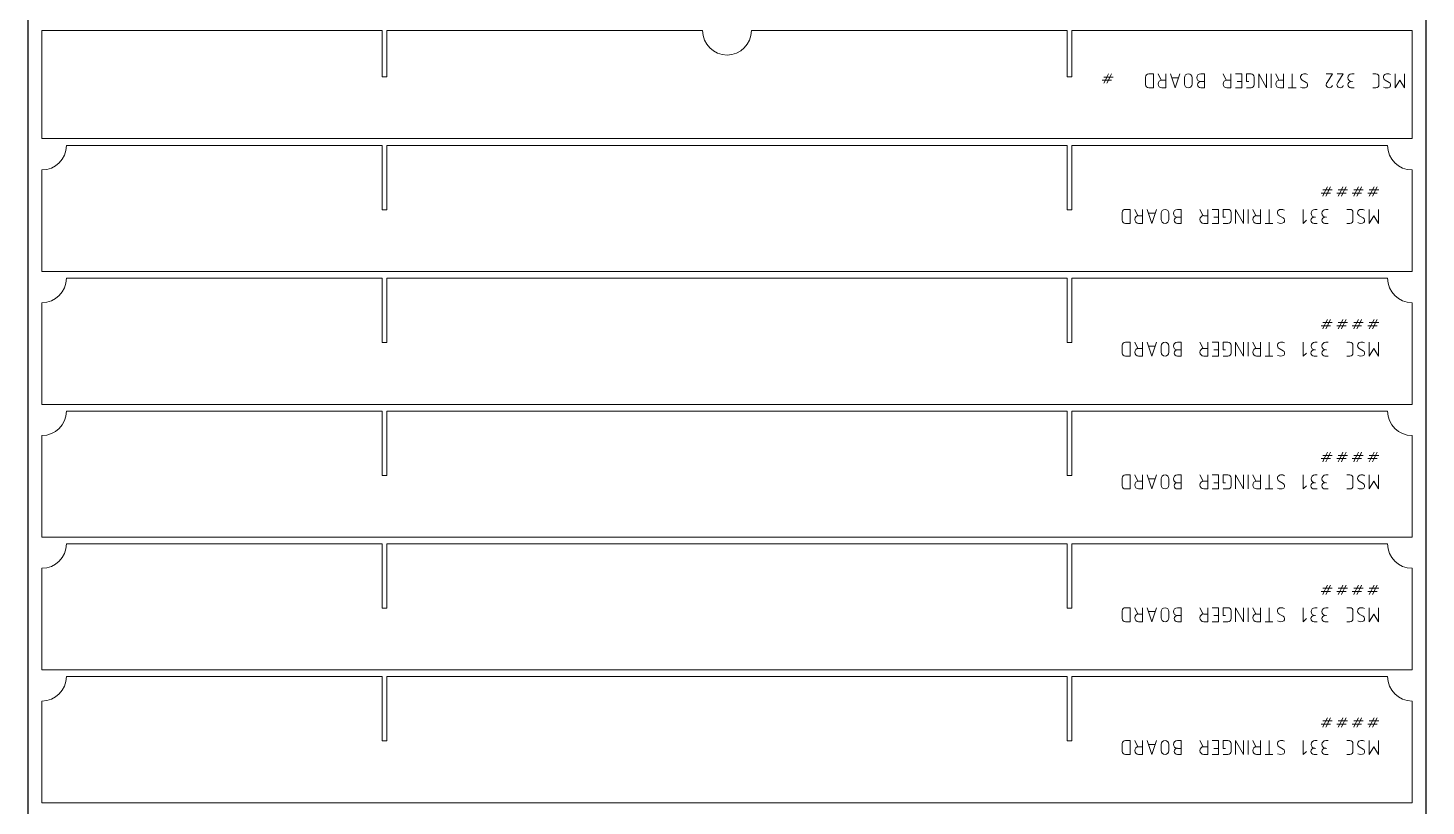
# Model space of a CAD drawing. Header units: millimetres. Extents: x 352 to 5752, y 371 to 2371.
# Drawn here: x 1452 to 2452, y 854 to 1411 of the extents above; entities that cross this region are included whole.
import ezdxf

# ---------------------------------------------------------------- set-up
doc = ezdxf.new("R2010")
doc.units = ezdxf.units.MM
doc.layers.add('IV_MARK_SURFACE', color=2, linetype='Continuous', lineweight=5)
doc.layers.add('IV_OUTER_PROFILE', color=7, linetype='Continuous', lineweight=5)

msp = doc.modelspace()

# ---------------------------------------------------------------- linework, layer by layer
msp.add_lwpolyline([(1452.5, 371.2), (2452.5, 371.2), (2452.5, 2371.2), (1452.5, 2371.2)], close=True)
at = {"layer": 'IV_MARK_SURFACE'}
for p, q in [((2223.1, 1373.2), (2220.9, 1373.2)), ((2222, 1375.4), (2224.2, 1375.4)), ((2222, 1371), (2223.1, 1373.2)), ((2223.1, 1373.2), (2224.2, 1375.4)), ((2225.3, 1373.2), (2223.1, 1373.2)), ((2224.2, 1375.4), (2225.3, 1377.6)), ((2224.2, 1375.4), (2226.4, 1375.4)), ((2225.3, 1373.2), (2224.2, 1371)), ((2226.4, 1375.4), (2225.3, 1373.2)), ((2227.5, 1373.2), (2225.3, 1373.2)), ((2227.5, 1377.6), (2226.4, 1375.4)), ((2226.4, 1375.4), (2228.6, 1375.4)), ((2251.9, 1375.4), (2251.9, 1369.9)), ((2257.5, 1377.6), (2254.1, 1377.6)), ((2257.5, 1367.7), (2257.5, 1377.6)), ((2263, 1373.2), (2260.8, 1377.6)), ((2263.6, 1373.2), (2266.3, 1373.2)), ((2266.3, 1377.6), (2266.3, 1373.2)), ((2266.3, 1373.2), (2266.3, 1367.7)), ((2269.7, 1377.6), (2273, 1367.7)), ((2275.2, 1374.9), (2270.8, 1374.9)), ((2273, 1367.7), (2276.3, 1377.6)), ((2279.6, 1374.9), (2279.6, 1370.4)), ((2285.2, 1370.4), (2285.2, 1374.9)), ((2291.3, 1377.6), (2294.1, 1377.6)), ((2291.3, 1372.1), (2294.1, 1372.1)), ((2294.1, 1377.6), (2294.1, 1372.1)), ((2294.1, 1372.1), (2294.1, 1367.7)), ((2309.6, 1373.2), (2307.4, 1377.6)), ((2310.1, 1373.2), (2312.9, 1373.2)), ((2312.9, 1377.6), (2312.9, 1373.2)), ((2312.9, 1373.2), (2312.9, 1367.7)), ((2316.2, 1377.6), (2320.7, 1377.6)), ((2320.7, 1372.1), (2317.3, 1372.1)), ((2320.7, 1377.6), (2320.7, 1372.1)), ((2320.7, 1372.1), (2320.7, 1367.7)), ((2327.3, 1377.6), (2324, 1377.6)), ((2324, 1377.6), (2324, 1372.1)), ((2324, 1372.1), (2325.7, 1372.1)), ((2329.5, 1369.9), (2329.5, 1375.4)), ((2338.4, 1367.7), (2332.9, 1377.6)), ((2332.9, 1377.6), (2332.9, 1367.7)), ((2338.4, 1377.6), (2338.4, 1367.7)), ((2341.7, 1377.6), (2341.7, 1367.7)), ((2347.3, 1373.2), (2345.1, 1377.6)), ((2347.8, 1373.2), (2350.6, 1373.2)), ((2350.6, 1377.6), (2350.6, 1373.2)), ((2350.6, 1373.2), (2350.6, 1367.7)), ((2356.7, 1377.6), (2356.7, 1367.7)), ((2363.9, 1373.2), (2366.7, 1371.6)), ((2381.1, 1377.6), (2385.5, 1377.6)), ((2385.5, 1377.6), (2381.7, 1371.6)), ((2388.9, 1377.6), (2393.3, 1377.6)), ((2393.3, 1377.6), (2389.4, 1371.6)), ((2401.1, 1377.6), (2399.4, 1377.6)), ((2399.4, 1372.1), (2399.9, 1372.1)), ((2414.4, 1377.6), (2416.6, 1377.6)), ((2418.8, 1375.4), (2418.8, 1369.9)), ((2423.2, 1373.2), (2426, 1371.6)), ((2430.4, 1367.7), (2430.4, 1377.6)), ((2433.8, 1373.2), (2430.4, 1367.7)), ((2437.1, 1367.7), (2433.8, 1373.2)), ((2437.1, 1377.6), (2437.1, 1367.7)), ((2254.1, 1367.7), (2257.5, 1367.7)), ((2266.3, 1367.7), (2263.6, 1367.7)), ((2294.1, 1367.7), (2291.3, 1367.7)), ((2312.9, 1367.7), (2310.1, 1367.7)), ((2320.7, 1367.7), (2316.2, 1367.7)), ((2324, 1367.7), (2327.3, 1367.7)), ((2350.6, 1367.7), (2347.8, 1367.7)), ((2356.7, 1367.7), (2353.9, 1367.7)), ((2359.5, 1367.7), (2356.7, 1367.7)), ((2398.8, 1367.7), (2401.1, 1367.7)), ((2416.6, 1367.7), (2414.4, 1367.7)), ((2379.7, 1292.4), (2377.5, 1292.4)), ((2378.6, 1294.7), (2380.8, 1294.7)), ((2378.6, 1290.2), (2379.7, 1292.4)), ((2379.7, 1292.4), (2380.8, 1294.7)), ((2381.9, 1292.4), (2379.7, 1292.4)), ((2380.8, 1294.7), (2381.9, 1296.9)), ((2380.8, 1294.7), (2383, 1294.7)), ((2381.9, 1292.4), (2380.8, 1290.2)), ((2383, 1294.7), (2381.9, 1292.4)), ((2384.2, 1292.4), (2381.9, 1292.4)), ((2384.2, 1296.9), (2383, 1294.7)), ((2383, 1294.7), (2385.3, 1294.7)), ((2390.8, 1292.4), (2388.6, 1292.4)), ((2389.7, 1294.7), (2391.9, 1294.7)), ((2389.7, 1290.2), (2390.8, 1292.4)), ((2390.8, 1292.4), (2391.9, 1294.7)), ((2393, 1292.4), (2390.8, 1292.4)), ((2391.9, 1294.7), (2393, 1296.9)), ((2391.9, 1294.7), (2394.2, 1294.7)), ((2393, 1292.4), (2391.9, 1290.2)), ((2394.2, 1294.7), (2393, 1292.4)), ((2395.3, 1292.4), (2393, 1292.4)), ((2395.3, 1296.9), (2394.2, 1294.7)), ((2394.2, 1294.7), (2396.4, 1294.7)), ((2401.9, 1292.4), (2399.7, 1292.4)), ((2400.8, 1294.7), (2403, 1294.7)), ((2400.8, 1290.2), (2401.9, 1292.4)), ((2401.9, 1292.4), (2403, 1294.7)), ((2404.2, 1292.4), (2401.9, 1292.4)), ((2403, 1294.7), (2404.2, 1296.9)), ((2403, 1294.7), (2405.3, 1294.7)), ((2404.2, 1292.4), (2403, 1290.2)), ((2405.3, 1294.7), (2404.2, 1292.4)), ((2406.4, 1292.4), (2404.2, 1292.4)), ((2406.4, 1296.9), (2405.3, 1294.7)), ((2405.3, 1294.7), (2407.5, 1294.7)), ((2413, 1292.4), (2410.8, 1292.4)), ((2411.9, 1294.7), (2414.2, 1294.7)), ((2411.9, 1290.2), (2413, 1292.4)), ((2413, 1292.4), (2414.2, 1294.7)), ((2415.3, 1292.4), (2413, 1292.4)), ((2414.2, 1294.7), (2415.3, 1296.9)), ((2414.2, 1294.7), (2416.4, 1294.7)), ((2415.3, 1292.4), (2414.2, 1290.2)), ((2416.4, 1294.7), (2415.3, 1292.4)), ((2417.5, 1292.4), (2415.3, 1292.4)), ((2417.5, 1296.9), (2416.4, 1294.7)), ((2416.4, 1294.7), (2418.6, 1294.7)), ((2240.8, 1280.7), (2237.4, 1280.7)), ((2240.8, 1270.7), (2240.8, 1280.7)), ((2246.3, 1276.2), (2244.1, 1280.7)), ((2249.6, 1280.7), (2249.6, 1276.2)), ((2253, 1280.7), (2256.3, 1270.7)), ((2256.3, 1270.7), (2259.6, 1280.7)), ((2274.6, 1280.7), (2277.4, 1280.7)), ((2277.4, 1280.7), (2277.4, 1275.1)), ((2293, 1276.2), (2290.8, 1280.7)), ((2296.3, 1280.7), (2296.3, 1276.2)), ((2299.6, 1280.7), (2304.1, 1280.7)), ((2304.1, 1280.7), (2304.1, 1275.1)), ((2310.8, 1280.7), (2307.4, 1280.7)), ((2307.4, 1280.7), (2307.4, 1275.1)), ((2321.9, 1270.7), (2316.3, 1280.7)), ((2316.3, 1280.7), (2316.3, 1270.7)), ((2321.9, 1280.7), (2321.9, 1270.7)), ((2325.2, 1280.7), (2325.2, 1270.7)), ((2330.8, 1276.2), (2328.5, 1280.7)), ((2334.1, 1280.7), (2334.1, 1276.2)), ((2340.2, 1280.7), (2340.2, 1270.7)), ((2364.6, 1270.7), (2364.6, 1280.7)), ((2374.6, 1280.7), (2373, 1280.7)), ((2382.4, 1280.7), (2380.8, 1280.7)), ((2395.8, 1280.7), (2398, 1280.7)), ((2411.9, 1270.7), (2411.9, 1280.7)), ((2418.5, 1280.7), (2418.5, 1270.7)), ((2235.2, 1278.5), (2235.2, 1272.9)), ((2237.4, 1270.7), (2240.8, 1270.7)), ((2246.9, 1276.2), (2249.6, 1276.2)), ((2249.6, 1270.7), (2246.9, 1270.7)), ((2249.6, 1276.2), (2249.6, 1270.7)), ((2258.5, 1277.9), (2254.1, 1277.9)), ((2263, 1277.9), (2263, 1273.5)), ((2268.5, 1273.5), (2268.5, 1277.9)), ((2274.6, 1275.1), (2277.4, 1275.1)), ((2277.4, 1270.7), (2274.6, 1270.7)), ((2277.4, 1275.1), (2277.4, 1270.7)), ((2293.5, 1276.2), (2296.3, 1276.2)), ((2296.3, 1270.7), (2293.5, 1270.7)), ((2296.3, 1276.2), (2296.3, 1270.7)), ((2304.1, 1270.7), (2299.6, 1270.7)), ((2304.1, 1275.1), (2300.8, 1275.1)), ((2304.1, 1275.1), (2304.1, 1270.7)), ((2307.4, 1275.1), (2309.1, 1275.1)), ((2307.4, 1270.7), (2310.8, 1270.7)), ((2313, 1272.9), (2313, 1278.5)), ((2331.3, 1276.2), (2334.1, 1276.2)), ((2334.1, 1270.7), (2331.3, 1270.7)), ((2334.1, 1276.2), (2334.1, 1270.7)), ((2340.2, 1270.7), (2337.4, 1270.7)), ((2343, 1270.7), (2340.2, 1270.7)), ((2347.4, 1276.2), (2350.2, 1274.6)), ((2366.9, 1272.9), (2364.6, 1270.7)), ((2372.4, 1270.7), (2374.6, 1270.7)), ((2373, 1275.1), (2373.5, 1275.1)), ((2380.2, 1270.7), (2382.4, 1270.7)), ((2380.8, 1275.1), (2381.3, 1275.1)), ((2398, 1270.7), (2395.8, 1270.7)), ((2400.2, 1278.5), (2400.2, 1272.9)), ((2404.6, 1276.2), (2407.4, 1274.6)), ((2415.2, 1276.2), (2411.9, 1270.7)), ((2418.5, 1270.7), (2415.2, 1276.2)), ((2380.8, 1199.7), (2381.9, 1201.9)), ((2384.2, 1201.9), (2383, 1199.7)), ((2391.9, 1199.7), (2393, 1201.9)), ((2395.3, 1201.9), (2394.2, 1199.7)), ((2403, 1199.7), (2404.2, 1201.9)), ((2406.4, 1201.9), (2405.3, 1199.7)), ((2414.2, 1199.7), (2415.3, 1201.9)), ((2417.5, 1201.9), (2416.4, 1199.7)), ((2379.7, 1197.4), (2377.5, 1197.4)), ((2378.6, 1199.7), (2380.8, 1199.7)), ((2378.6, 1195.2), (2379.7, 1197.4)), ((2379.7, 1197.4), (2380.8, 1199.7)), ((2381.9, 1197.4), (2379.7, 1197.4)), ((2380.8, 1199.7), (2383, 1199.7)), ((2381.9, 1197.4), (2380.8, 1195.2)), ((2383, 1199.7), (2381.9, 1197.4)), ((2384.2, 1197.4), (2381.9, 1197.4)), ((2383, 1199.7), (2385.3, 1199.7)), ((2390.8, 1197.4), (2388.6, 1197.4)), ((2389.7, 1199.7), (2391.9, 1199.7)), ((2389.7, 1195.2), (2390.8, 1197.4)), ((2390.8, 1197.4), (2391.9, 1199.7)), ((2393, 1197.4), (2390.8, 1197.4)), ((2391.9, 1199.7), (2394.2, 1199.7)), ((2393, 1197.4), (2391.9, 1195.2)), ((2394.2, 1199.7), (2393, 1197.4)), ((2395.3, 1197.4), (2393, 1197.4)), ((2394.2, 1199.7), (2396.4, 1199.7)), ((2401.9, 1197.4), (2399.7, 1197.4)), ((2400.8, 1199.7), (2403, 1199.7)), ((2400.8, 1195.2), (2401.9, 1197.4)), ((2401.9, 1197.4), (2403, 1199.7)), ((2404.2, 1197.4), (2401.9, 1197.4)), ((2403, 1199.7), (2405.3, 1199.7)), ((2404.2, 1197.4), (2403, 1195.2)), ((2405.3, 1199.7), (2404.2, 1197.4)), ((2406.4, 1197.4), (2404.2, 1197.4)), ((2405.3, 1199.7), (2407.5, 1199.7)), ((2413, 1197.4), (2410.8, 1197.4)), ((2411.9, 1199.7), (2414.2, 1199.7)), ((2411.9, 1195.2), (2413, 1197.4)), ((2413, 1197.4), (2414.2, 1199.7)), ((2415.3, 1197.4), (2413, 1197.4)), ((2414.2, 1199.7), (2416.4, 1199.7)), ((2415.3, 1197.4), (2414.2, 1195.2)), ((2416.4, 1199.7), (2415.3, 1197.4)), ((2417.5, 1197.4), (2415.3, 1197.4)), ((2416.4, 1199.7), (2418.6, 1199.7)), ((2235.2, 1183.5), (2235.2, 1177.9)), ((2240.8, 1185.7), (2237.4, 1185.7)), ((2240.8, 1175.7), (2240.8, 1185.7)), ((2246.3, 1181.2), (2244.1, 1185.7)), ((2246.9, 1181.2), (2249.6, 1181.2)), ((2249.6, 1185.7), (2249.6, 1181.2)), ((2249.6, 1181.2), (2249.6, 1175.7)), ((2253, 1185.7), (2256.3, 1175.7)), ((2258.5, 1182.9), (2254.1, 1182.9)), ((2256.3, 1175.7), (2259.6, 1185.7)), ((2263, 1182.9), (2263, 1178.5)), ((2268.5, 1178.5), (2268.5, 1182.9)), ((2274.6, 1185.7), (2277.4, 1185.7)), ((2274.6, 1180.1), (2277.4, 1180.1)), ((2277.4, 1185.7), (2277.4, 1180.1)), ((2277.4, 1180.1), (2277.4, 1175.7)), ((2293, 1181.2), (2290.8, 1185.7)), ((2293.5, 1181.2), (2296.3, 1181.2)), ((2296.3, 1185.7), (2296.3, 1181.2)), ((2296.3, 1181.2), (2296.3, 1175.7)), ((2299.6, 1185.7), (2304.1, 1185.7)), ((2304.1, 1180.1), (2300.8, 1180.1)), ((2304.1, 1185.7), (2304.1, 1180.1)), ((2304.1, 1180.1), (2304.1, 1175.7)), ((2310.8, 1185.7), (2307.4, 1185.7)), ((2307.4, 1185.7), (2307.4, 1180.1)), ((2307.4, 1180.1), (2309.1, 1180.1)), ((2313, 1177.9), (2313, 1183.5)), ((2321.9, 1175.7), (2316.3, 1185.7)), ((2316.3, 1185.7), (2316.3, 1175.7)), ((2321.9, 1185.7), (2321.9, 1175.7)), ((2325.2, 1185.7), (2325.2, 1175.7)), ((2330.8, 1181.2), (2328.5, 1185.7)), ((2331.3, 1181.2), (2334.1, 1181.2)), ((2334.1, 1185.7), (2334.1, 1181.2)), ((2334.1, 1181.2), (2334.1, 1175.7)), ((2340.2, 1185.7), (2340.2, 1175.7)), ((2347.4, 1181.2), (2350.2, 1179.6)), ((2364.6, 1175.7), (2364.6, 1185.7)), ((2374.6, 1185.7), (2373, 1185.7)), ((2373, 1180.1), (2373.5, 1180.1)), ((2382.4, 1185.7), (2380.8, 1185.7)), ((2380.8, 1180.1), (2381.3, 1180.1)), ((2395.8, 1185.7), (2398, 1185.7)), ((2400.2, 1183.5), (2400.2, 1177.9)), ((2404.6, 1181.2), (2407.4, 1179.6)), ((2411.9, 1175.7), (2411.9, 1185.7)), ((2415.2, 1181.2), (2411.9, 1175.7)), ((2418.5, 1175.7), (2415.2, 1181.2)), ((2418.5, 1185.7), (2418.5, 1175.7)), ((2237.4, 1175.7), (2240.8, 1175.7)), ((2249.6, 1175.7), (2246.9, 1175.7)), ((2277.4, 1175.7), (2274.6, 1175.7)), ((2296.3, 1175.7), (2293.5, 1175.7)), ((2304.1, 1175.7), (2299.6, 1175.7)), ((2307.4, 1175.7), (2310.8, 1175.7)), ((2334.1, 1175.7), (2331.3, 1175.7)), ((2340.2, 1175.7), (2337.4, 1175.7)), ((2343, 1175.7), (2340.2, 1175.7)), ((2366.9, 1177.9), (2364.6, 1175.7)), ((2372.4, 1175.7), (2374.6, 1175.7)), ((2380.2, 1175.7), (2382.4, 1175.7)), ((2398, 1175.7), (2395.8, 1175.7)), ((2379.7, 1102.4), (2377.5, 1102.4)), ((2378.6, 1104.7), (2380.8, 1104.7)), ((2378.6, 1100.2), (2379.7, 1102.4)), ((2379.7, 1102.4), (2380.8, 1104.7)), ((2381.9, 1102.4), (2379.7, 1102.4)), ((2380.8, 1104.7), (2381.9, 1106.9)), ((2380.8, 1104.7), (2383, 1104.7)), ((2381.9, 1102.4), (2380.8, 1100.2)), ((2383, 1104.7), (2381.9, 1102.4)), ((2384.2, 1102.4), (2381.9, 1102.4)), ((2384.2, 1106.9), (2383, 1104.7)), ((2383, 1104.7), (2385.3, 1104.7)), ((2390.8, 1102.4), (2388.6, 1102.4)), ((2389.7, 1104.7), (2391.9, 1104.7)), ((2389.7, 1100.2), (2390.8, 1102.4)), ((2390.8, 1102.4), (2391.9, 1104.7)), ((2393, 1102.4), (2390.8, 1102.4)), ((2391.9, 1104.7), (2393, 1106.9)), ((2391.9, 1104.7), (2394.2, 1104.7)), ((2393, 1102.4), (2391.9, 1100.2)), ((2394.2, 1104.7), (2393, 1102.4)), ((2395.3, 1102.4), (2393, 1102.4)), ((2395.3, 1106.9), (2394.2, 1104.7)), ((2394.2, 1104.7), (2396.4, 1104.7)), ((2401.9, 1102.4), (2399.7, 1102.4)), ((2400.8, 1104.7), (2403, 1104.7)), ((2400.8, 1100.2), (2401.9, 1102.4)), ((2401.9, 1102.4), (2403, 1104.7)), ((2404.2, 1102.4), (2401.9, 1102.4)), ((2403, 1104.7), (2404.2, 1106.9)), ((2403, 1104.7), (2405.3, 1104.7)), ((2404.2, 1102.4), (2403, 1100.2)), ((2405.3, 1104.7), (2404.2, 1102.4)), ((2406.4, 1102.4), (2404.2, 1102.4)), ((2406.4, 1106.9), (2405.3, 1104.7)), ((2405.3, 1104.7), (2407.5, 1104.7)), ((2413, 1102.4), (2410.8, 1102.4)), ((2411.9, 1104.7), (2414.2, 1104.7)), ((2411.9, 1100.2), (2413, 1102.4)), ((2413, 1102.4), (2414.2, 1104.7)), ((2415.3, 1102.4), (2413, 1102.4)), ((2414.2, 1104.7), (2415.3, 1106.9)), ((2414.2, 1104.7), (2416.4, 1104.7)), ((2415.3, 1102.4), (2414.2, 1100.2)), ((2416.4, 1104.7), (2415.3, 1102.4)), ((2417.5, 1102.4), (2415.3, 1102.4)), ((2417.5, 1106.9), (2416.4, 1104.7)), ((2416.4, 1104.7), (2418.6, 1104.7)), ((2240.8, 1090.7), (2237.4, 1090.7)), ((2240.8, 1080.7), (2240.8, 1090.7)), ((2246.3, 1086.2), (2244.1, 1090.7)), ((2249.6, 1090.7), (2249.6, 1086.2)), ((2253, 1090.7), (2256.3, 1080.7)), ((2256.3, 1080.7), (2259.6, 1090.7)), ((2274.6, 1090.7), (2277.4, 1090.7)), ((2277.4, 1090.7), (2277.4, 1085.1)), ((2293, 1086.2), (2290.8, 1090.7)), ((2296.3, 1090.7), (2296.3, 1086.2)), ((2299.6, 1090.7), (2304.1, 1090.7)), ((2304.1, 1090.7), (2304.1, 1085.1)), ((2310.8, 1090.7), (2307.4, 1090.7)), ((2307.4, 1090.7), (2307.4, 1085.1)), ((2321.9, 1080.7), (2316.3, 1090.7)), ((2316.3, 1090.7), (2316.3, 1080.7)), ((2321.9, 1090.7), (2321.9, 1080.7)), ((2325.2, 1090.7), (2325.2, 1080.7)), ((2330.8, 1086.2), (2328.5, 1090.7)), ((2334.1, 1090.7), (2334.1, 1086.2)), ((2340.2, 1090.7), (2340.2, 1080.7)), ((2364.6, 1080.7), (2364.6, 1090.7)), ((2374.6, 1090.7), (2373, 1090.7)), ((2382.4, 1090.7), (2380.8, 1090.7)), ((2395.8, 1090.7), (2398, 1090.7)), ((2411.9, 1080.7), (2411.9, 1090.7)), ((2418.5, 1090.7), (2418.5, 1080.7)), ((2235.2, 1088.5), (2235.2, 1082.9)), ((2237.4, 1080.7), (2240.8, 1080.7)), ((2246.9, 1086.2), (2249.6, 1086.2)), ((2249.6, 1080.7), (2246.9, 1080.7)), ((2249.6, 1086.2), (2249.6, 1080.7)), ((2258.5, 1087.9), (2254.1, 1087.9)), ((2263, 1087.9), (2263, 1083.5)), ((2268.5, 1083.5), (2268.5, 1087.9)), ((2274.6, 1085.1), (2277.4, 1085.1)), ((2277.4, 1080.7), (2274.6, 1080.7)), ((2277.4, 1085.1), (2277.4, 1080.7)), ((2293.5, 1086.2), (2296.3, 1086.2)), ((2296.3, 1080.7), (2293.5, 1080.7)), ((2296.3, 1086.2), (2296.3, 1080.7)), ((2304.1, 1080.7), (2299.6, 1080.7)), ((2304.1, 1085.1), (2300.8, 1085.1)), ((2304.1, 1085.1), (2304.1, 1080.7)), ((2307.4, 1085.1), (2309.1, 1085.1)), ((2307.4, 1080.7), (2310.8, 1080.7)), ((2313, 1082.9), (2313, 1088.5)), ((2331.3, 1086.2), (2334.1, 1086.2)), ((2334.1, 1080.7), (2331.3, 1080.7)), ((2334.1, 1086.2), (2334.1, 1080.7)), ((2340.2, 1080.7), (2337.4, 1080.7)), ((2343, 1080.7), (2340.2, 1080.7)), ((2347.4, 1086.2), (2350.2, 1084.6)), ((2366.9, 1082.9), (2364.6, 1080.7)), ((2372.4, 1080.7), (2374.6, 1080.7)), ((2373, 1085.1), (2373.5, 1085.1)), ((2380.2, 1080.7), (2382.4, 1080.7)), ((2380.8, 1085.1), (2381.3, 1085.1)), ((2398, 1080.7), (2395.8, 1080.7)), ((2400.2, 1088.5), (2400.2, 1082.9)), ((2404.6, 1086.2), (2407.4, 1084.6)), ((2415.2, 1086.2), (2411.9, 1080.7)), ((2418.5, 1080.7), (2415.2, 1086.2)), ((2380.8, 1009.7), (2381.9, 1011.9)), ((2384.2, 1011.9), (2383, 1009.7)), ((2391.9, 1009.7), (2393, 1011.9)), ((2395.3, 1011.9), (2394.2, 1009.7)), ((2403, 1009.7), (2404.2, 1011.9)), ((2406.4, 1011.9), (2405.3, 1009.7)), ((2414.2, 1009.7), (2415.3, 1011.9)), ((2417.5, 1011.9), (2416.4, 1009.7)), ((2379.7, 1007.4), (2377.5, 1007.4)), ((2378.6, 1009.7), (2380.8, 1009.7)), ((2378.6, 1005.2), (2379.7, 1007.4)), ((2379.7, 1007.4), (2380.8, 1009.7)), ((2381.9, 1007.4), (2379.7, 1007.4)), ((2380.8, 1009.7), (2383, 1009.7)), ((2381.9, 1007.4), (2380.8, 1005.2)), ((2383, 1009.7), (2381.9, 1007.4)), ((2384.2, 1007.4), (2381.9, 1007.4)), ((2383, 1009.7), (2385.3, 1009.7)), ((2390.8, 1007.4), (2388.6, 1007.4)), ((2389.7, 1009.7), (2391.9, 1009.7)), ((2389.7, 1005.2), (2390.8, 1007.4)), ((2390.8, 1007.4), (2391.9, 1009.7)), ((2393, 1007.4), (2390.8, 1007.4)), ((2391.9, 1009.7), (2394.2, 1009.7)), ((2393, 1007.4), (2391.9, 1005.2)), ((2394.2, 1009.7), (2393, 1007.4)), ((2395.3, 1007.4), (2393, 1007.4)), ((2394.2, 1009.7), (2396.4, 1009.7)), ((2401.9, 1007.4), (2399.7, 1007.4)), ((2400.8, 1009.7), (2403, 1009.7)), ((2400.8, 1005.2), (2401.9, 1007.4)), ((2401.9, 1007.4), (2403, 1009.7)), ((2404.2, 1007.4), (2401.9, 1007.4)), ((2403, 1009.7), (2405.3, 1009.7)), ((2404.2, 1007.4), (2403, 1005.2)), ((2405.3, 1009.7), (2404.2, 1007.4)), ((2406.4, 1007.4), (2404.2, 1007.4)), ((2405.3, 1009.7), (2407.5, 1009.7)), ((2413, 1007.4), (2410.8, 1007.4)), ((2411.9, 1009.7), (2414.2, 1009.7)), ((2411.9, 1005.2), (2413, 1007.4)), ((2413, 1007.4), (2414.2, 1009.7)), ((2415.3, 1007.4), (2413, 1007.4)), ((2414.2, 1009.7), (2416.4, 1009.7)), ((2415.3, 1007.4), (2414.2, 1005.2)), ((2416.4, 1009.7), (2415.3, 1007.4)), ((2417.5, 1007.4), (2415.3, 1007.4)), ((2416.4, 1009.7), (2418.6, 1009.7)), ((2235.2, 993.5), (2235.2, 987.9)), ((2240.8, 995.7), (2237.4, 995.7)), ((2240.8, 985.7), (2240.8, 995.7)), ((2246.3, 991.2), (2244.1, 995.7)), ((2246.9, 991.2), (2249.6, 991.2)), ((2249.6, 995.7), (2249.6, 991.2)), ((2249.6, 991.2), (2249.6, 985.7)), ((2253, 995.7), (2256.3, 985.7)), ((2258.5, 992.9), (2254.1, 992.9)), ((2256.3, 985.7), (2259.6, 995.7)), ((2263, 992.9), (2263, 988.5)), ((2268.5, 988.5), (2268.5, 992.9)), ((2274.6, 995.7), (2277.4, 995.7)), ((2274.6, 990.1), (2277.4, 990.1)), ((2277.4, 995.7), (2277.4, 990.1)), ((2277.4, 990.1), (2277.4, 985.7)), ((2293, 991.2), (2290.8, 995.7)), ((2293.5, 991.2), (2296.3, 991.2)), ((2296.3, 995.7), (2296.3, 991.2)), ((2296.3, 991.2), (2296.3, 985.7)), ((2299.6, 995.7), (2304.1, 995.7)), ((2304.1, 990.1), (2300.8, 990.1)), ((2304.1, 995.7), (2304.1, 990.1)), ((2304.1, 990.1), (2304.1, 985.7)), ((2310.8, 995.7), (2307.4, 995.7)), ((2307.4, 995.7), (2307.4, 990.1)), ((2307.4, 990.1), (2309.1, 990.1)), ((2313, 987.9), (2313, 993.5)), ((2321.9, 985.7), (2316.3, 995.7)), ((2316.3, 995.7), (2316.3, 985.7)), ((2321.9, 995.7), (2321.9, 985.7)), ((2325.2, 995.7), (2325.2, 985.7)), ((2330.8, 991.2), (2328.5, 995.7)), ((2331.3, 991.2), (2334.1, 991.2)), ((2334.1, 995.7), (2334.1, 991.2)), ((2334.1, 991.2), (2334.1, 985.7)), ((2340.2, 995.7), (2340.2, 985.7)), ((2347.4, 991.2), (2350.2, 989.6)), ((2364.6, 985.7), (2364.6, 995.7)), ((2374.6, 995.7), (2373, 995.7)), ((2373, 990.1), (2373.5, 990.1)), ((2382.4, 995.7), (2380.8, 995.7)), ((2380.8, 990.1), (2381.3, 990.1)), ((2395.8, 995.7), (2398, 995.7)), ((2400.2, 993.5), (2400.2, 987.9)), ((2404.6, 991.2), (2407.4, 989.6)), ((2411.9, 985.7), (2411.9, 995.7)), ((2415.2, 991.2), (2411.9, 985.7)), ((2418.5, 985.7), (2415.2, 991.2)), ((2418.5, 995.7), (2418.5, 985.7)), ((2237.4, 985.7), (2240.8, 985.7)), ((2249.6, 985.7), (2246.9, 985.7)), ((2277.4, 985.7), (2274.6, 985.7)), ((2296.3, 985.7), (2293.5, 985.7)), ((2304.1, 985.7), (2299.6, 985.7)), ((2307.4, 985.7), (2310.8, 985.7)), ((2334.1, 985.7), (2331.3, 985.7)), ((2340.2, 985.7), (2337.4, 985.7)), ((2343, 985.7), (2340.2, 985.7)), ((2366.9, 987.9), (2364.6, 985.7)), ((2372.4, 985.7), (2374.6, 985.7)), ((2380.2, 985.7), (2382.4, 985.7)), ((2398, 985.7), (2395.8, 985.7)), ((2379.7, 912.4), (2377.5, 912.4)), ((2378.6, 914.7), (2380.8, 914.7)), ((2378.6, 910.2), (2379.7, 912.4)), ((2379.7, 912.4), (2380.8, 914.7)), ((2381.9, 912.4), (2379.7, 912.4)), ((2380.8, 914.7), (2381.9, 916.9)), ((2380.8, 914.7), (2383, 914.7)), ((2381.9, 912.4), (2380.8, 910.2)), ((2383, 914.7), (2381.9, 912.4)), ((2384.2, 912.4), (2381.9, 912.4)), ((2384.2, 916.9), (2383, 914.7)), ((2383, 914.7), (2385.3, 914.7)), ((2390.8, 912.4), (2388.6, 912.4)), ((2389.7, 914.7), (2391.9, 914.7)), ((2389.7, 910.2), (2390.8, 912.4)), ((2390.8, 912.4), (2391.9, 914.7)), ((2393, 912.4), (2390.8, 912.4)), ((2391.9, 914.7), (2393, 916.9)), ((2391.9, 914.7), (2394.2, 914.7)), ((2393, 912.4), (2391.9, 910.2)), ((2394.2, 914.7), (2393, 912.4)), ((2395.3, 912.4), (2393, 912.4)), ((2395.3, 916.9), (2394.2, 914.7)), ((2394.2, 914.7), (2396.4, 914.7)), ((2401.9, 912.4), (2399.7, 912.4)), ((2400.8, 914.7), (2403, 914.7)), ((2400.8, 910.2), (2401.9, 912.4)), ((2401.9, 912.4), (2403, 914.7)), ((2404.2, 912.4), (2401.9, 912.4)), ((2403, 914.7), (2404.2, 916.9)), ((2403, 914.7), (2405.3, 914.7)), ((2404.2, 912.4), (2403, 910.2)), ((2405.3, 914.7), (2404.2, 912.4)), ((2406.4, 912.4), (2404.2, 912.4)), ((2406.4, 916.9), (2405.3, 914.7)), ((2405.3, 914.7), (2407.5, 914.7)), ((2413, 912.4), (2410.8, 912.4)), ((2411.9, 914.7), (2414.2, 914.7)), ((2411.9, 910.2), (2413, 912.4)), ((2413, 912.4), (2414.2, 914.7)), ((2415.3, 912.4), (2413, 912.4)), ((2414.2, 914.7), (2415.3, 916.9)), ((2414.2, 914.7), (2416.4, 914.7)), ((2415.3, 912.4), (2414.2, 910.2)), ((2416.4, 914.7), (2415.3, 912.4)), ((2417.5, 912.4), (2415.3, 912.4)), ((2417.5, 916.9), (2416.4, 914.7)), ((2416.4, 914.7), (2418.6, 914.7)), ((2240.8, 900.7), (2237.4, 900.7)), ((2240.8, 890.7), (2240.8, 900.7)), ((2246.3, 896.2), (2244.1, 900.7)), ((2249.6, 900.7), (2249.6, 896.2)), ((2253, 900.7), (2256.3, 890.7)), ((2256.3, 890.7), (2259.6, 900.7)), ((2274.6, 900.7), (2277.4, 900.7)), ((2277.4, 900.7), (2277.4, 895.1)), ((2293, 896.2), (2290.8, 900.7)), ((2296.3, 900.7), (2296.3, 896.2)), ((2299.6, 900.7), (2304.1, 900.7)), ((2304.1, 900.7), (2304.1, 895.1)), ((2310.8, 900.7), (2307.4, 900.7)), ((2307.4, 900.7), (2307.4, 895.1)), ((2321.9, 890.7), (2316.3, 900.7)), ((2316.3, 900.7), (2316.3, 890.7)), ((2321.9, 900.7), (2321.9, 890.7)), ((2325.2, 900.7), (2325.2, 890.7)), ((2330.8, 896.2), (2328.5, 900.7)), ((2334.1, 900.7), (2334.1, 896.2)), ((2340.2, 900.7), (2340.2, 890.7)), ((2364.6, 890.7), (2364.6, 900.7)), ((2374.6, 900.7), (2373, 900.7)), ((2382.4, 900.7), (2380.8, 900.7)), ((2395.8, 900.7), (2398, 900.7)), ((2411.9, 890.7), (2411.9, 900.7)), ((2418.5, 900.7), (2418.5, 890.7)), ((2235.2, 898.5), (2235.2, 892.9)), ((2237.4, 890.7), (2240.8, 890.7)), ((2246.9, 896.2), (2249.6, 896.2)), ((2249.6, 890.7), (2246.9, 890.7)), ((2249.6, 896.2), (2249.6, 890.7)), ((2258.5, 897.9), (2254.1, 897.9)), ((2263, 897.9), (2263, 893.5)), ((2268.5, 893.5), (2268.5, 897.9)), ((2274.6, 895.1), (2277.4, 895.1)), ((2277.4, 890.7), (2274.6, 890.7)), ((2277.4, 895.1), (2277.4, 890.7)), ((2293.5, 896.2), (2296.3, 896.2)), ((2296.3, 890.7), (2293.5, 890.7)), ((2296.3, 896.2), (2296.3, 890.7)), ((2304.1, 890.7), (2299.6, 890.7)), ((2304.1, 895.1), (2300.8, 895.1)), ((2304.1, 895.1), (2304.1, 890.7)), ((2307.4, 895.1), (2309.1, 895.1)), ((2307.4, 890.7), (2310.8, 890.7)), ((2313, 892.9), (2313, 898.5)), ((2331.3, 896.2), (2334.1, 896.2)), ((2334.1, 890.7), (2331.3, 890.7)), ((2334.1, 896.2), (2334.1, 890.7)), ((2340.2, 890.7), (2337.4, 890.7)), ((2343, 890.7), (2340.2, 890.7)), ((2347.4, 896.2), (2350.2, 894.6)), ((2366.9, 892.9), (2364.6, 890.7)), ((2372.4, 890.7), (2374.6, 890.7)), ((2373, 895.1), (2373.5, 895.1)), ((2380.2, 890.7), (2382.4, 890.7)), ((2380.8, 895.1), (2381.3, 895.1)), ((2398, 890.7), (2395.8, 890.7)), ((2400.2, 898.5), (2400.2, 892.9)), ((2404.6, 896.2), (2407.4, 894.6)), ((2415.2, 896.2), (2411.9, 890.7)), ((2418.5, 890.7), (2415.2, 896.2))]:
    msp.add_line(p, q, dxfattribs=at)
for centre, radius, start, end in [((2254.1, 1375.4), 2.22, 90, 180), ((2263.6, 1370.4), 2.77, 90, 270), ((2282.4, 1374.9), 2.77, 0, 180), ((2282.4, 1370.4), 2.77, 180, 0), ((2291.3, 1374.9), 2.77, 90, 270), ((2291.3, 1369.9), 2.22, 90, 270), ((2310.1, 1370.4), 2.77, 90, 270), ((2327.3, 1375.4), 2.22, 0, 90), ((2347.8, 1370.4), 2.77, 90, 270), ((2365.1, 1375.3), 2.38, 92.3685, 239.559), ((2365.7, 1374), 3.73, 56.4174, 100.9627), ((2365.6, 1369.7), 2.21, 319.6263, 59.2984), ((2384.1, 1369.8), 3.02, 143.6911, 188.2364), ((2391.8, 1369.8), 3.02, 143.6911, 188.2364), ((2399.4, 1374.9), 2.77, 90, 270), ((2398.8, 1369.9), 2.22, 90, 270), ((2416.6, 1375.4), 2.22, 0, 90), ((2424.4, 1375.3), 2.38, 92.3685, 239.559), ((2425.1, 1374), 3.73, 56.4174, 100.9627), ((2424.9, 1369.7), 2.21, 319.6263, 59.2984), ((2254.1, 1369.9), 2.22, 180, 270), ((2327.3, 1369.9), 2.22, 270, 0), ((2365, 1372.3), 4.68, 241.7153, 298.2847), ((2383.3, 1370), 2.31, 196.4047, 343.5953), ((2391.1, 1370), 2.31, 196.4047, 343.5953), ((2416.6, 1369.9), 2.22, 270, 0), ((2424.3, 1372.3), 4.68, 241.7153, 298.2847), ((2237.4, 1278.5), 2.22, 90, 180), ((2265.8, 1277.9), 2.78, 0, 180), ((2274.6, 1277.9), 2.78, 90, 270), ((2310.8, 1278.5), 2.22, 0, 90), ((2348.6, 1278.3), 2.39, 92.3685, 239.559), ((2349.2, 1277), 3.74, 56.4174, 100.9627), ((2373, 1277.9), 2.78, 90, 270), ((2380.8, 1277.9), 2.78, 90, 270), ((2398, 1278.5), 2.22, 0, 90), ((2405.9, 1278.3), 2.39, 92.3685, 239.559), ((2406.5, 1277), 3.74, 56.4174, 100.9627), ((2237.4, 1272.9), 2.22, 180, 270), ((2246.9, 1273.5), 2.78, 90, 270), ((2265.8, 1273.5), 2.78, 180, 0), ((2274.6, 1272.9), 2.22, 90, 270), ((2293.5, 1273.5), 2.78, 90, 270), ((2310.8, 1272.9), 2.22, 270, 0), ((2331.3, 1273.5), 2.78, 90, 270), ((2348.5, 1275.4), 4.69, 241.7153, 298.2847), ((2349.1, 1272.7), 2.21, 319.6263, 59.2984), ((2372.4, 1272.9), 2.22, 90, 270), ((2380.2, 1272.9), 2.22, 90, 270), ((2398, 1272.9), 2.22, 270, 0), ((2405.8, 1275.4), 4.69, 241.7153, 298.2847), ((2406.3, 1272.7), 2.21, 319.6263, 59.2984), ((2237.4, 1183.5), 2.22, 90, 180), ((2246.9, 1178.5), 2.78, 90, 270), ((2265.8, 1182.9), 2.78, 0, 180), ((2274.6, 1182.9), 2.78, 90, 270), ((2274.6, 1177.9), 2.22, 90, 270), ((2293.5, 1178.5), 2.78, 90, 270), ((2310.8, 1183.5), 2.22, 0, 90), ((2331.3, 1178.5), 2.78, 90, 270), ((2348.6, 1183.3), 2.39, 92.3685, 239.559), ((2349.2, 1182), 3.74, 56.4174, 100.9627), ((2373, 1182.9), 2.78, 90, 270), ((2372.4, 1177.9), 2.22, 90, 270), ((2380.8, 1182.9), 2.78, 90, 270), ((2380.2, 1177.9), 2.22, 90, 270), ((2398, 1183.5), 2.22, 0, 90), ((2405.9, 1183.3), 2.39, 92.3685, 239.559), ((2406.5, 1182), 3.74, 56.4174, 100.9627), ((2237.4, 1177.9), 2.22, 180, 270), ((2265.8, 1178.5), 2.78, 180, 0), ((2310.8, 1177.9), 2.22, 270, 0), ((2348.5, 1180.4), 4.69, 241.7153, 298.2847), ((2349.1, 1177.7), 2.21, 319.6263, 59.2984), ((2398, 1177.9), 2.22, 270, 0), ((2405.8, 1180.4), 4.69, 241.7153, 298.2847), ((2406.3, 1177.7), 2.21, 319.6263, 59.2984), ((2237.4, 1088.5), 2.22, 90, 180), ((2265.8, 1087.9), 2.78, 0, 180), ((2274.6, 1087.9), 2.78, 90, 270), ((2310.8, 1088.5), 2.22, 0, 90), ((2348.6, 1088.3), 2.39, 92.3685, 239.559), ((2349.2, 1087), 3.74, 56.4174, 100.9627), ((2373, 1087.9), 2.78, 90, 270), ((2380.8, 1087.9), 2.78, 90, 270), ((2398, 1088.5), 2.22, 0, 90), ((2405.9, 1088.3), 2.39, 92.3685, 239.559), ((2406.5, 1087), 3.74, 56.4174, 100.9627), ((2237.4, 1082.9), 2.22, 180, 270), ((2246.9, 1083.5), 2.78, 90, 270), ((2265.8, 1083.5), 2.78, 180, 0), ((2274.6, 1082.9), 2.22, 90, 270), ((2293.5, 1083.5), 2.78, 90, 270), ((2310.8, 1082.9), 2.22, 270, 0), ((2331.3, 1083.5), 2.78, 90, 270), ((2348.5, 1085.4), 4.69, 241.7153, 298.2847), ((2349.1, 1082.7), 2.21, 319.6263, 59.2984), ((2372.4, 1082.9), 2.22, 90, 270), ((2380.2, 1082.9), 2.22, 90, 270), ((2398, 1082.9), 2.22, 270, 0), ((2405.8, 1085.4), 4.69, 241.7153, 298.2847), ((2406.3, 1082.7), 2.21, 319.6263, 59.2984), ((2237.4, 993.5), 2.22, 90, 180), ((2246.9, 988.5), 2.78, 90, 270), ((2265.8, 992.9), 2.78, 0, 180), ((2274.6, 992.9), 2.78, 90, 270), ((2274.6, 987.9), 2.22, 90, 270), ((2293.5, 988.5), 2.78, 90, 270), ((2310.8, 993.5), 2.22, 0, 90), ((2331.3, 988.5), 2.78, 90, 270), ((2348.6, 993.3), 2.39, 92.3685, 239.559), ((2349.2, 992), 3.74, 56.4174, 100.9627), ((2373, 992.9), 2.78, 90, 270), ((2372.4, 987.9), 2.22, 90, 270), ((2380.8, 992.9), 2.78, 90, 270), ((2380.2, 987.9), 2.22, 90, 270), ((2398, 993.5), 2.22, 0, 90), ((2405.9, 993.3), 2.39, 92.3685, 239.559), ((2406.5, 992), 3.74, 56.4174, 100.9627), ((2237.4, 987.9), 2.22, 180, 270), ((2265.8, 988.5), 2.78, 180, 0), ((2310.8, 987.9), 2.22, 270, 0), ((2348.5, 990.4), 4.69, 241.7153, 298.2847), ((2349.1, 987.7), 2.21, 319.6263, 59.2984), ((2398, 987.9), 2.22, 270, 0), ((2405.8, 990.4), 4.69, 241.7153, 298.2847), ((2406.3, 987.7), 2.21, 319.6263, 59.2984), ((2237.4, 898.5), 2.22, 90, 180), ((2265.8, 897.9), 2.78, 0, 180), ((2274.6, 897.9), 2.78, 90, 270), ((2310.8, 898.5), 2.22, 0, 90), ((2348.6, 898.3), 2.39, 92.3685, 239.559), ((2349.2, 897), 3.74, 56.4174, 100.9627), ((2373, 897.9), 2.78, 90, 270), ((2380.8, 897.9), 2.78, 90, 270), ((2398, 898.5), 2.22, 0, 90), ((2405.9, 898.3), 2.39, 92.3685, 239.559), ((2406.5, 897), 3.74, 56.4174, 100.9627), ((2237.4, 892.9), 2.22, 180, 270), ((2246.9, 893.5), 2.78, 90, 270), ((2265.8, 893.5), 2.78, 180, 0), ((2274.6, 892.9), 2.22, 90, 270), ((2293.5, 893.5), 2.78, 90, 270), ((2310.8, 892.9), 2.22, 270, 0), ((2331.3, 893.5), 2.78, 90, 270), ((2348.5, 895.4), 4.69, 241.7153, 298.2847), ((2349.1, 892.7), 2.21, 319.6263, 59.2984), ((2372.4, 892.9), 2.22, 90, 270), ((2380.2, 892.9), 2.22, 90, 270), ((2398, 892.9), 2.22, 270, 0), ((2405.8, 895.4), 4.69, 241.7153, 298.2847), ((2406.3, 892.7), 2.21, 319.6263, 59.2984)]:
    msp.add_arc(centre, radius, start, end, dxfattribs=at)
at = {"layer": 'IV_OUTER_PROFILE'}
for p, q in [((1462.5, 1408.6), (1705.9, 1408.6)), ((1462.5, 1408.6), (1462.5, 1331.4)), ((1705.9, 1375.6), (1705.9, 1408.6)), ((1709.1, 1408.6), (1709.1, 1375.6)), ((1709.1, 1408.6), (1935, 1408.6)), ((1970, 1408.6), (2195.9, 1408.6)), ((2195.9, 1375.6), (2195.9, 1408.6)), ((2199.1, 1408.6), (2199.1, 1375.6)), ((2199.1, 1408.6), (2442.5, 1408.6)), ((2442.5, 1408.6), (2442.5, 1331.4)), ((1709.1, 1375.6), (1705.9, 1375.6)), ((2199.1, 1375.6), (2195.9, 1375.6)), ((1462.5, 1331.4), (2442.5, 1331.4)), ((1480, 1326.4), (1705.9, 1326.4)), ((1705.9, 1280.4), (1705.9, 1326.4)), ((1709.1, 1326.4), (1709.1, 1280.4)), ((1709.1, 1326.4), (2195.9, 1326.4)), ((2195.9, 1280.4), (2195.9, 1326.4)), ((2199.1, 1326.4), (2199.1, 1280.4)), ((2199.1, 1326.4), (2425, 1326.4)), ((1462.5, 1308.9), (1462.5, 1236.2)), ((2442.5, 1308.9), (2442.5, 1236.2)), ((1709.1, 1280.4), (1705.9, 1280.4)), ((2199.1, 1280.4), (2195.9, 1280.4)), ((1462.5, 1236.2), (2442.5, 1236.2)), ((1480, 1231.4), (1705.9, 1231.4)), ((1705.9, 1185.4), (1705.9, 1231.4)), ((1709.1, 1231.4), (1709.1, 1185.4)), ((1709.1, 1231.4), (2195.9, 1231.4)), ((2195.9, 1185.4), (2195.9, 1231.4)), ((2199.1, 1231.4), (2199.1, 1185.4)), ((2199.1, 1231.4), (2425, 1231.4)), ((1462.5, 1213.9), (1462.5, 1141.2)), ((2442.5, 1213.9), (2442.5, 1141.2)), ((1709.1, 1185.4), (1705.9, 1185.4)), ((2199.1, 1185.4), (2195.9, 1185.4)), ((1462.5, 1141.2), (2442.5, 1141.2)), ((1480, 1136.4), (1705.9, 1136.4)), ((1705.9, 1090.4), (1705.9, 1136.4)), ((1709.1, 1136.4), (1709.1, 1090.4)), ((1709.1, 1136.4), (2195.9, 1136.4)), ((2195.9, 1090.4), (2195.9, 1136.4)), ((2199.1, 1136.4), (2199.1, 1090.4)), ((2199.1, 1136.4), (2425, 1136.4)), ((1462.5, 1118.9), (1462.5, 1046.2)), ((2442.5, 1118.9), (2442.5, 1046.2)), ((1709.1, 1090.4), (1705.9, 1090.4)), ((2199.1, 1090.4), (2195.9, 1090.4)), ((1462.5, 1046.2), (2442.5, 1046.2)), ((1480, 1041.4), (1705.9, 1041.4)), ((1705.9, 995.4), (1705.9, 1041.4)), ((1709.1, 1041.4), (1709.1, 995.4)), ((1709.1, 1041.4), (2195.9, 1041.4)), ((2195.9, 995.4), (2195.9, 1041.4)), ((2199.1, 1041.4), (2199.1, 995.4)), ((2199.1, 1041.4), (2425, 1041.4)), ((1462.5, 1023.9), (1462.5, 951.2)), ((2442.5, 1023.9), (2442.5, 951.2)), ((1709.1, 995.4), (1705.9, 995.4)), ((2199.1, 995.4), (2195.9, 995.4)), ((1462.5, 951.2), (2442.5, 951.2)), ((1480, 946.4), (1705.9, 946.4)), ((1705.9, 900.4), (1705.9, 946.4)), ((1709.1, 946.4), (1709.1, 900.4)), ((1709.1, 946.4), (2195.9, 946.4)), ((2195.9, 900.4), (2195.9, 946.4)), ((2199.1, 946.4), (2199.1, 900.4)), ((2199.1, 946.4), (2425, 946.4)), ((1462.5, 928.9), (1462.5, 856.2)), ((2442.5, 928.9), (2442.5, 856.2)), ((1709.1, 900.4), (1705.9, 900.4)), ((2199.1, 900.4), (2195.9, 900.4)), ((1462.5, 856.2), (2442.5, 856.2))]:
    msp.add_line(p, q, dxfattribs=at)
for centre, start, end in [((1952.5, 1408.6), 180, 0), ((1462.5, 1326.4), 270, 0), ((2442.5, 1326.4), 180, 270), ((1462.5, 1231.4), 270, 0), ((2442.5, 1231.4), 180, 270), ((1462.5, 1136.4), 270, 0), ((2442.5, 1136.4), 180, 270), ((1462.5, 1041.4), 270, 0), ((2442.5, 1041.4), 180, 270), ((1462.5, 946.4), 270, 0), ((2442.5, 946.4), 180, 270)]:
    msp.add_arc(centre, 17.5, start, end, dxfattribs=at)

doc.saveas('drawing.dxf')
